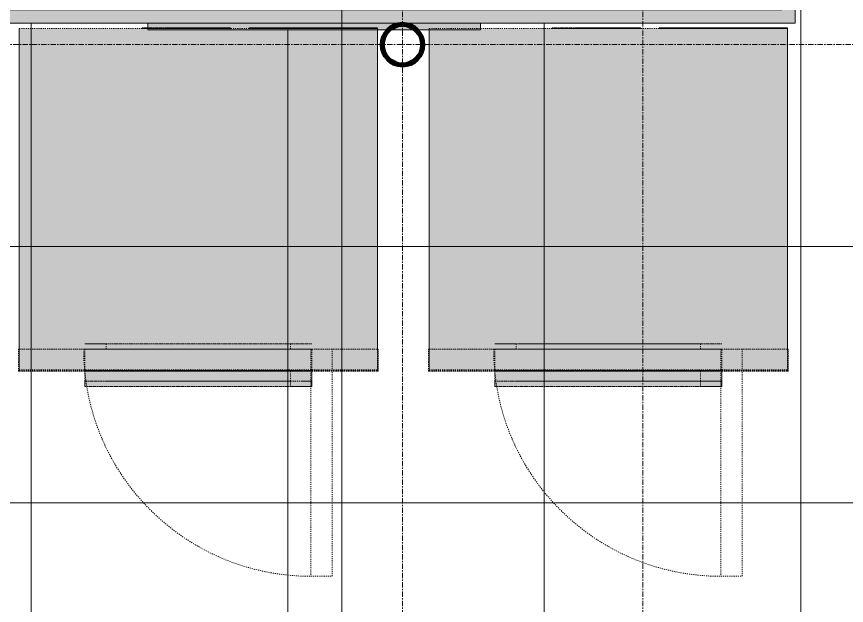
# Model space of a CAD drawing. Header units: inches. Extents: x 12491 to 13453, y 1814 to 2543.
# Drawn here: x 12746.5 to 12824.1, y 2067.9 to 2123 of the extents above; entities that cross this region are included whole.
import ezdxf

# ---------------------------------------------------------------- set-up
doc = ezdxf.new("R2010")
doc.units = ezdxf.units.IN
doc.header["$MEASUREMENT"] = 0
doc.linetypes.add('Dash 1_16_', pattern=[0.125, 0.0625, -0.0625])
doc.linetypes.add('Grid Line 1_2_', pattern=[0.875, 0.5, -0.125, 0.125, -0.125])
for name, color, linetype, lineweight in [('A-CLNG-PATT', 13, 'Continuous', 18), ('G-ANNO-SYMB', 111, 'Continuous', 9), ('I-WALL', 2, 'Continuous', 18), ('M-EQPM-1', 251, 'Dash 1_16_', 18), ('S-BEAM', 12, 'Continuous', 9), ('S-COLS', 52, 'Continuous', 9), ('S-COLS-1', 52, 'Continuous', 60), ('S-GRID-1', 1, 'Grid Line 1_2_', 9)]:
    doc.layers.add(name, color=color, linetype=linetype, lineweight=lineweight)
for name, color, linetype, lineweight, transparency in [('M-EQPM-2', 8, 'Dash 1_16_', 18, 1), ('M-EQPM-3', 10, 'Dash 1_16_', 18, 1), ('M-EQPM-4', 254, 'Dash 1_16_', 18, 1)]:
    doc.layers.add(name, color=color, linetype=linetype, lineweight=lineweight, transparency=transparency)

# ---------------------------------------------------------------- blocks, each defined once
blk = doc.blocks.new('_Commerical Front Washer - MFR35-V15-REFLECTED CEILING PLAN - 1ST FLOOR')
at = {"layer": 'M-EQPM-2'}
for points in [[(5.11, 32), (5.11, 32.063), (-0.89, 32.063), (-0.89, 32), (3.255, 32)], [(6.54, 32), (7.36, 32), (7.36, 32.063), (1.36, 32.063), (1.36, 32), (3.255, 32)], [(13.109, 32), (15.11, 32), (15.11, 32.063), (9.11, 32.063), (9.11, 32), (9.824, 32)], [(19.678, 32), (21.11, 32), (21.11, 32.063), (15.11, 32.063), (15.11, 32), (16.393, 32)]]:
    blk.add_hatch(color=256, dxfattribs=at).paths.add_polyline_path(points, flags=0)
at = {"layer": 'M-EQPM-3'}
for points in [[(16.393, 0), (21.11, 0), (21.11, 32), (-12.39, 32), (-12.39, 0), (13.109, 0)], [(3.255, 2), (14.985, 2), (14.985, 2.5), (-6.265, 2.5), (-6.265, 2), (3.25, 2)], [(14.775, -1), (14.985, -1), (14.985, 2), (-6.265, 2), (-6.265, -1), (14.753, -1)], [(-3.411, -1), (12.985, -1), (12.985, 2), (-4.265, 2), (-4.265, -1), (-4.048, -1)]]:
    blk.add_hatch(color=256, dxfattribs=at).paths.add_polyline_path(points, flags=0)
at = {"layer": 'M-EQPM-4'}
for points in [[(12.956, 2), (12.985, 2), (12.985, 2.5), (-4.265, 2.5), (-4.265, 2), (12.769, 2)], [(14.985, -0.063), (21.174, -0.063), (21.174, 2), (-12.452, 2), (-12.452, -0.063), (14.913, -0.063)], [(16.393, -0.063), (21.11, -0.063), (21.11, 0.062), (-12.39, 0.062), (-12.39, -0.063), (13.109, -0.063)], [(3.255, -1.498), (12.985, -1.498), (12.985, 0), (-6.265, 0), (-6.265, -1.498)], [(-2.379, -0.063), (-2.255, -0.063), (-2.255, 0), (-2.471, 0), (-2.471, -0.063), (-2.383, -0.063)], [(1.077, -0.063), (1.245, -0.063), (1.245, 0), (-2.255, 0), (-2.255, -0.063), (0.618, -0.063)], [(1.309, -0.063), (1.461, -0.063), (1.461, 0), (1.245, 0), (1.245, -0.063)], [(3.761, -0.063), (5.075, -0.063), (5.075, 0), (3.646, 0), (3.646, -0.063)], [(7.349, -0.063), (7.474, -0.063), (7.474, 0), (7.257, 0), (7.257, -0.063), (7.297, -0.063)], [(10.165, -0.063), (10.974, -0.063), (10.974, 0), (7.474, 0), (7.474, -0.063), (9.824, -0.063)], [(11.191, -0.063), (11.191, 0), (10.974, 0), (10.974, -0.063), (11.151, -0.063)], [(12.985, -1.498), (14.985, -1.498), (14.985, 0), (12.985, 0), (12.985, -1.354)]]:
    blk.add_hatch(color=256, dxfattribs=at).paths.add_polyline_path(points, flags=0)
at = {"layer": 'M-EQPM-1'}
for p, q in [((-0.89, 32), (-12.39, 32)), ((-12.39, 32), (-12.39, 2)), ((-12.39, 0), (-12.39, 32)), ((-12.39, 32), (21.11, 32)), ((-0.89, 32.063), (1.36, 32.063)), ((1.36, 32.063), (-0.89, 32.063)), ((-0.89, 32), (-0.89, 32.063)), ((-0.89, 32.063), (-0.89, 32)), ((-0.89, 32), (1.36, 32)), ((1.36, 32), (-0.89, 32)), ((1.36, 32), (-0.89, 32)), ((1.36, 32.063), (5.11, 32.063)), ((5.11, 32.063), (1.36, 32.063)), ((1.36, 32.063), (7.36, 32.063)), ((7.36, 32.063), (1.36, 32.063)), ((1.36, 32), (1.36, 32.063)), ((1.36, 32.063), (1.36, 32)), ((1.36, 32), (5.11, 32)), ((5.11, 32), (1.36, 32)), ((1.36, 32), (7.36, 32)), ((7.36, 32), (1.36, 32)), ((5.11, 32), (1.36, 32)), ((5.11, 32.063), (5.11, 32)), ((5.11, 32.063), (5.11, 32)), ((7.36, 32), (5.11, 32)), ((7.36, 32.063), (7.36, 32)), ((7.36, 32.063), (7.36, 32)), ((9.11, 32), (7.36, 32)), ((9.11, 32.063), (15.11, 32.063)), ((15.11, 32.063), (9.11, 32.063)), ((9.11, 32), (9.11, 32.063)), ((9.11, 32.063), (9.11, 32)), ((9.11, 32), (15.11, 32)), ((15.11, 32), (9.11, 32)), ((21.11, 32), (9.11, 32)), ((15.11, 32.063), (15.11, 32)), ((15.11, 32.063), (15.11, 32)), ((21.11, 32.063), (15.11, 32.063)), ((15.11, 32.063), (21.11, 32.063)), ((15.11, 32.063), (15.11, 32)), ((15.11, 32.063), (15.11, 32)), ((21.11, 32), (15.11, 32)), ((15.11, 32), (21.11, 32)), ((21.11, 32), (21.11, 32.063)), ((21.11, 32.063), (21.11, 32)), ((21.11, 2), (21.11, 32)), ((21.11, 32), (21.11, 0)), ((-4.27, 2.5), (-6.265, 2.5)), ((-6.265, 2.5), (14.985, 2.5)), ((12.99, 2.5), (-4.27, 2.5)), ((-4.265, 2.5), (-4.265, 2)), ((0.618, 2.5), (-4.265, 2.5)), ((-4.265, 2.5), (12.131, 2.5)), ((2.441, 2.5), (0.618, 2.5)), ((12.985, 2.5), (2.441, 2.5)), ((12.131, 2.5), (12.985, 2.5)), ((12.985, 2), (12.985, 2.5)), ((14.985, 2.5), (12.99, 2.5)), ((-12.39, 2), (-12.452, 2)), ((-12.452, 2), (-12.39, 2)), ((-12.452, -0.063), (-12.452, 2)), ((-12.452, -0.063), (-12.452, 2)), ((-6.265, 2), (-12.39, 2)), ((-12.39, 2), (-6.265, 2)), ((-12.39, 2), (-12.39, 0.062)), ((-4.265, 2), (-6.265, 2)), ((-6.265, 2), (-4.265, 2)), ((-6.265, 2), (-6.265, 0.062)), ((-6.265, 2), (-5.346, 2)), ((-4.27, 2), (-6.265, 2)), ((-6.033, 2), (-6.265, 2)), ((-6.265, 2), (-4.27, 2)), ((-4.236, 2), (-6.033, 2)), ((-5.346, 2), (3.25, 2)), ((-2.749, 2), (-4.27, 2)), ((-4.27, 2), (-4.236, 2)), ((3.037, 2), (-4.265, 2)), ((-4.265, 2), (3.243, 2)), ((-1.95, 2), (-4.265, 2)), ((-4.265, 2), (3.25, 2)), ((-4.265, 2), (3.037, 2)), ((3.243, 2), (-4.265, 2)), ((-0.952, 2), (-4.236, 2)), ((-4.236, 2), (-1.984, 2)), ((-1.984, 2), (-2.749, 2)), ((-0.952, 2), (-1.984, 2)), ((-1.984, 2), (7.644, 2)), ((3.043, 2), (-1.95, 2)), ((10.705, 2), (-0.952, 2)), ((5.471, 2), (-0.952, 2)), ((3.243, 2), (3.037, 2)), ((3.037, 2), (3.243, 2)), ((3.25, 2), (3.043, 2)), ((5.684, 2), (3.249, 2)), ((3.249, 2), (9.738, 2)), ((3.249, 2), (5.684, 2)), ((12.985, 2), (3.249, 2)), ((3.25, 2), (14.753, 2)), ((5.678, 2), (3.255, 2)), ((3.255, 2), (12.985, 2)), ((14.985, 2), (5.471, 2)), ((10.671, 2), (5.678, 2)), ((12.985, 2), (5.684, 2)), ((5.684, 2), (8.103, 2)), ((7.644, 2), (10.705, 2)), ((8.103, 2), (12.985, 2)), ((9.738, 2), (12.985, 2)), ((12.985, 2), (10.671, 2)), ((11.47, 2), (10.705, 2)), ((10.705, 2), (11.47, 2)), ((12.99, 2), (11.47, 2)), ((11.47, 2), (12.99, 2)), ((14.985, 2), (12.985, 2)), ((12.985, 2), (14.985, 2)), ((14.985, 2), (12.99, 2)), ((12.99, 2), (14.985, 2)), ((14.753, 2), (14.985, 2)), ((14.886, 2), (14.886, -19.25)), ((16.886, 2), (14.886, 2)), ((21.11, 2), (14.985, 2)), ((14.985, 2), (21.11, 2)), ((14.985, 0.062), (14.985, 2)), ((16.886, -19.25), (16.886, 2)), ((21.174, 2), (21.11, 2)), ((21.11, 2), (21.174, 2)), ((21.11, 0.062), (21.11, 2)), ((21.174, 2), (21.174, -0.063)), ((21.174, -0.063), (21.174, 2)), ((21.11, 0.062), (-12.39, 0.062)), ((-12.39, 0.062), (21.11, 0.062)), ((-12.39, 0.062), (-12.39, 0)), ((-12.39, 0.062), (-12.39, -0.063)), ((-12.39, 0.062), (-12.39, 0)), ((-12.39, 0), (-12.39, -0.063)), ((-12.39, 0), (-6.265, 0)), ((21.11, 0), (-12.39, 0)), ((-6.265, 0.062), (-6.265, -0.063)), ((-6.16, 0), (-6.265, 0)), ((-6.265, 0), (-4.265, 0)), ((-6.265, 0), (-6.265, -0.063)), ((-6.265, 0), (-6.265, -0.063)), ((-6.265, 0), (-4.265, 0)), ((3.25, 0), (-6.16, 0)), ((-4.265, 0), (-4.152, 0)), ((-4.265, 0), (-2.471, 0)), ((-4.152, 0), (3.25, 0)), ((-2.504, 0), (-2.504, -0.063)), ((-2.504, 0), (-2.471, 0)), ((-2.383, 0), (-2.504, 0)), ((-2.471, 0), (-2.383, 0)), ((-2.471, 0), (-2.383, 0)), ((-2.379, 0), (-2.255, 0)), ((-2.255, 0), (-2.379, 0)), ((-2.379, 0), (1.461, 0)), ((-2.255, 0), (1.245, 0)), ((1.245, 0), (-2.255, 0)), ((1.245, 0), (1.461, 0)), ((1.494, 0), (1.245, 0)), ((1.461, 0), (1.494, 0)), ((1.461, 0), (3.25, 0)), ((1.494, -0.063), (1.494, 0)), ((12.985, 0), (3.255, 0)), ((3.255, 0), (12.873, 0)), ((3.646, 0), (5.075, 0)), ((5.075, 0), (3.646, 0)), ((3.646, -0.063), (3.646, 0)), ((3.646, 0), (3.646, -0.063)), ((5.075, 0), (5.075, -0.063)), ((5.075, 0), (5.075, -0.063)), ((5.075, 0), (7.257, 0)), ((7.223, 0), (7.223, -0.063)), ((7.474, 0), (7.223, 0)), ((7.223, 0), (7.257, 0)), ((7.257, 0), (7.474, 0)), ((7.257, 0), (7.474, 0)), ((10.974, 0), (7.495, 0)), ((7.495, 0), (10.974, 0)), ((7.495, 0), (11.099, 0)), ((10.974, 0), (11.039, 0)), ((11.099, 0), (10.974, 0)), ((11.039, 0), (11.099, 0)), ((11.104, 0), (11.191, 0)), ((11.225, 0), (11.104, 0)), ((11.104, 0), (11.191, 0)), ((11.191, 0), (11.225, 0)), ((11.191, 0), (12.985, 0)), ((11.225, -0.063), (11.225, 0)), ((12.873, 0), (12.985, 0)), ((14.753, 0), (12.985, 0)), ((12.985, 0), (14.985, 0)), ((12.985, 0), (12.985, -0.063)), ((12.985, 0), (12.985, -0.063)), ((12.985, 0), (12.985, -0.063)), ((12.985, 0), (12.985, -0.063)), ((12.985, 0), (14.985, 0)), ((14.985, 0), (14.753, 0)), ((14.985, -0.063), (14.985, 0.062)), ((14.985, -0.063), (14.985, 0)), ((14.985, 0), (14.985, -0.063)), ((14.985, 0), (21.11, 0)), ((21.11, -0.063), (21.11, 0.062)), ((21.11, 0.062), (21.11, 0)), ((21.11, 0), (21.11, 0.062)), ((21.11, 0), (21.11, -0.063)), ((-12.39, -0.063), (-12.452, -0.063)), ((-12.452, -0.063), (-12.39, -0.063)), ((21.11, -0.063), (-12.39, -0.063)), ((-12.39, -0.063), (21.11, -0.063)), ((-6.265, -0.063), (-12.39, -0.063)), ((-12.39, -0.063), (-6.265, -0.063)), ((-6.265, -0.063), (-6.265, -1)), ((-6.265, -0.063), (-6.265, -1.498)), ((-4.265, -0.063), (-6.265, -0.063)), ((-6.265, -0.063), (-4.265, -0.063)), ((-6.265, -0.063), (-6.265, -1)), ((-2.471, -0.063), (-4.265, -0.063)), ((-4.265, -0.063), (3.043, -0.063)), ((-2.504, -0.063), (-2.431, -0.063)), ((-2.496, -0.063), (-2.504, -0.063)), ((-2.471, -0.063), (-2.496, -0.063)), ((-2.383, -0.063), (-2.471, -0.063)), ((-2.383, -0.063), (-2.471, -0.063)), ((-2.431, -0.063), (-2.383, -0.063)), ((-2.379, -0.063), (-2.255, -0.063)), ((-2.255, -0.063), (-2.379, -0.063)), ((1.461, -0.063), (-2.379, -0.063)), ((-2.255, -0.063), (1.245, -0.063)), ((1.245, -0.063), (-2.255, -0.063)), ((1.245, -0.063), (1.369, -0.063)), ((1.461, -0.063), (1.245, -0.063)), ((1.369, -0.063), (1.494, -0.063)), ((1.494, -0.063), (1.461, -0.063)), ((3.25, -0.063), (1.461, -0.063)), ((3.043, -0.063), (3.25, -0.063)), ((3.255, 0), (3.646, 0)), ((3.646, -0.063), (3.255, -0.063)), ((3.255, -0.063), (5.678, -0.063)), ((3.646, 0), (5.075, 0)), ((3.646, -0.063), (5.075, -0.063)), ((5.075, -0.063), (3.646, -0.063)), ((5.075, -0.063), (3.646, -0.063)), ((7.257, -0.063), (5.075, -0.063)), ((5.68, -0.063), (12.985, -0.063)), ((7.257, -0.063), (7.223, -0.063)), ((7.223, -0.063), (7.297, -0.063)), ((7.474, -0.063), (7.257, -0.063)), ((11.099, -0.063), (7.257, -0.063)), ((7.297, -0.063), (7.474, -0.063)), ((10.974, -0.063), (7.474, -0.063)), ((7.474, -0.063), (10.974, -0.063)), ((10.974, -0.063), (11.099, -0.063)), ((11.099, -0.063), (10.974, -0.063)), ((11.104, -0.063), (11.191, -0.063)), ((11.191, -0.063), (11.104, -0.063)), ((11.191, -0.063), (11.104, -0.063)), ((11.191, -0.063), (11.225, -0.063)), ((11.225, -0.063), (11.191, -0.063)), ((12.985, -0.063), (11.191, -0.063)), ((12.985, -0.063), (12.985, -1)), ((12.985, -0.063), (12.985, -1)), ((12.985, -0.063), (12.985, -1)), ((12.985, -0.063), (12.985, -1)), ((14.985, -0.063), (12.985, -0.063)), ((12.985, -0.063), (14.985, -0.063)), ((14.985, -1), (14.985, -0.063)), ((14.985, -0.063), (14.985, -1.498)), ((14.985, -1), (14.985, -0.063)), ((21.11, -0.063), (14.985, -0.063)), ((14.985, -0.063), (21.11, -0.063)), ((21.174, -0.063), (21.11, -0.063)), ((21.11, -0.063), (21.174, -0.063)), ((-6.265, -1), (-6.265, -1.498)), ((-4.27, -1), (-6.265, -1)), ((-6.265, -1), (-6.217, -1)), ((12.985, -1.498), (-6.265, -1.498)), ((-6.265, -1.498), (12.985, -1.498)), ((-6.217, -1), (14.753, -1)), ((12.99, -1), (-4.27, -1)), ((-4.206, -1), (-4.265, -1)), ((-4.265, -1), (3.243, -1)), ((3.243, -1), (-4.206, -1)), ((9.738, -1), (3.249, -1)), ((3.249, -1), (12.985, -1)), ((12.926, -1), (9.738, -1)), ((12.985, -1), (12.926, -1)), ((12.985, -1), (12.985, -1.498)), ((12.985, -1), (12.985, -1.498)), ((12.985, -1), (12.985, -1.498)), ((12.985, -1), (12.985, -1.498)), ((14.985, -1.498), (12.985, -1.498)), ((12.985, -1.498), (14.985, -1.498)), ((14.067, -1), (12.99, -1)), ((14.753, -1), (14.067, -1)), ((14.985, -1), (14.753, -1)), ((14.753, -1), (14.985, -1)), ((14.985, -1.498), (14.985, -1)), ((14.886, -19.25), (16.886, -19.25))]:
    blk.add_line(p, q, dxfattribs=at)
blk.add_arc((14.886, 2), 21.25, 180, 270, dxfattribs=at)
blk = doc.blocks.new('Plumbing Bulkhead - EX_ BULKHEAD 2-944437-REFLECTED CEILING PLAN - 1ST FLOOR')
at = {"layer": 'S-BEAM'}
h = blk.add_hatch(color=256, dxfattribs=at)
h.paths.add_polyline_path([(0, 30), (0, 0), (138, 0), (138, 30), (1.116, 30)], flags=0)
h.paths.add_polyline_path([(4.4, 28.75), (136.75, 28.75), (136.75, 1.25), (1.25, 1.25), (1.25, 28.75)], flags=0)
for p, q in [((0, 30), (0, 0)), ((138, 30), (0, 30)), ((138, 30), (138, 0)), ((136.75, 28.75), (1.25, 28.75)), ((1.25, 28.75), (1.25, 1.25)), ((136.75, 1.25), (136.75, 28.75)), ((2.773, 2.619), (2.773, 26.5)), ((2.773, 26.5), (14.923, 26.5)), ((14.923, 26.5), (14.923, 2.619)), ((14.923, 2.619), (2.773, 2.619)), ((1.25, 1.25), (136.75, 1.25)), ((138, 0), (0, 0))]:
    blk.add_line(p, q, dxfattribs=at)
blk = doc.blocks.new('_Commerical Front Washer - MFR35-V26-REFLECTED CEILING PLAN - 1ST FLOOR')
at = {"layer": 'M-EQPM-2'}
for points in [[(5.11, 32), (5.11, 32.063), (-0.89, 32.063), (-0.89, 32), (4.316, 32)], [(4.316, 32), (7.36, 32), (7.36, 32.063), (1.36, 32.063), (1.36, 32)], [(14.169, 32), (15.11, 32), (15.11, 32.063), (9.11, 32.063), (9.11, 32), (10.885, 32)], [(20.738, 32), (21.11, 32), (21.11, 32.063), (15.11, 32.063), (15.11, 32), (17.454, 32)]]:
    blk.add_hatch(color=256, dxfattribs=at).paths.add_polyline_path(points, flags=0)
at = {"layer": 'M-EQPM-3'}
for points in [[(-12.39, 0), (21.11, 0), (21.11, 32), (-12.39, 32), (-12.39, 8.061)], [(-4.236, 2), (14.985, 2), (14.985, 2.5), (-6.265, 2.5), (-6.265, 2), (-4.265, 2)], [(14.775, -1), (14.985, -1), (14.985, 2), (-6.265, 2), (-6.265, -1), (14.753, -1)], [(4.316, -1), (12.985, -1), (12.985, 2), (-4.265, 2), (-4.265, -1), (3.25, -1)]]:
    blk.add_hatch(color=256, dxfattribs=at).paths.add_polyline_path(points, flags=0)
at = {"layer": 'M-EQPM-4'}
for points in [[(-4.048, 2), (12.985, 2), (12.985, 2.5), (-4.265, 2.5), (-4.265, 2), (-4.236, 2)], [(14.985, -0.063), (21.174, -0.063), (21.174, 2), (-12.452, 2), (-12.452, -0.063), (14.913, -0.063)], [(17.454, -0.063), (21.11, -0.063), (21.11, 0.062), (-12.39, 0.062), (-12.39, -0.063), (14.169, -0.063)], [(4.316, -1.498), (12.985, -1.498), (12.985, 0), (-6.265, 0), (-6.265, -1.498)], [(-2.379, -0.063), (-2.255, -0.063), (-2.255, 0), (-2.471, 0), (-2.471, -0.063), (-2.383, -0.063)], [(1.077, -0.063), (1.245, -0.063), (1.245, 0), (-2.255, 0), (-2.253, -0.063), (0.618, -0.063)], [(1.461, -0.063), (1.461, 0), (1.245, 0), (1.245, -0.063), (1.421, -0.063)], [(3.944, -0.063), (5.075, -0.063), (5.075, 0), (3.646, 0), (3.646, -0.063), (3.761, -0.063)], [(7.349, -0.063), (7.474, -0.063), (7.474, 0), (7.257, 0), (7.257, -0.063), (7.297, -0.063)], [(10.908, -0.063), (10.974, -0.063), (10.974, 0), (7.474, 0), (7.474, -0.063), (10.885, -0.063)], [(11.191, -0.063), (11.191, 0), (10.974, 0), (10.974, -0.063), (11.151, -0.063)], [(14.985, -1.498), (14.985, 0), (12.985, 0), (12.985, -1.498)]]:
    blk.add_hatch(color=256, dxfattribs=at).paths.add_polyline_path(points, flags=0)
at = {"layer": 'M-EQPM-1'}
for p, q in [((-0.89, 32), (-12.39, 32)), ((-12.39, 32), (-12.39, 2)), ((-12.39, 0), (-12.39, 32)), ((-12.39, 32), (21.11, 32)), ((-0.89, 32.063), (1.36, 32.063)), ((1.36, 32.063), (-0.89, 32.063)), ((-0.89, 32), (-0.89, 32.063)), ((-0.89, 32.063), (-0.89, 32)), ((-0.89, 32), (1.36, 32)), ((1.36, 32), (-0.89, 32)), ((1.36, 32), (-0.89, 32)), ((1.36, 32.063), (5.11, 32.063)), ((5.11, 32.063), (1.36, 32.063)), ((1.36, 32.063), (7.36, 32.063)), ((7.36, 32.063), (1.36, 32.063)), ((1.36, 32), (1.36, 32.063)), ((1.36, 32.063), (1.36, 32)), ((1.36, 32), (5.11, 32)), ((5.11, 32), (1.36, 32)), ((1.36, 32), (7.36, 32)), ((7.36, 32), (1.36, 32)), ((5.11, 32), (1.36, 32)), ((5.11, 32.063), (5.11, 32)), ((5.11, 32.063), (5.11, 32)), ((7.36, 32), (5.11, 32)), ((7.36, 32.063), (7.36, 32)), ((7.36, 32.063), (7.36, 32)), ((9.11, 32), (7.36, 32)), ((9.11, 32.063), (15.11, 32.063)), ((15.11, 32.063), (9.11, 32.063)), ((9.11, 32), (9.11, 32.063)), ((9.11, 32.063), (9.11, 32)), ((9.11, 32), (15.11, 32)), ((15.11, 32), (9.11, 32)), ((21.11, 32), (9.11, 32)), ((15.11, 32.063), (15.11, 32)), ((15.11, 32.063), (15.11, 32)), ((21.11, 32.063), (15.11, 32.063)), ((15.11, 32.063), (21.11, 32.063)), ((15.11, 32.063), (15.11, 32)), ((15.11, 32.063), (15.11, 32)), ((21.11, 32), (15.11, 32)), ((15.11, 32), (21.11, 32)), ((21.11, 32), (21.11, 32.063)), ((21.11, 32.063), (21.11, 32)), ((21.11, 2), (21.11, 32)), ((21.11, 32), (21.11, 0)), ((-4.27, 2.5), (-6.265, 2.5)), ((-6.265, 2.5), (14.985, 2.5)), ((3.25, 2.5), (-4.27, 2.5)), ((-4.265, 2.5), (-4.265, 2)), ((12.985, 2.5), (-4.265, 2.5)), ((-4.265, 2.5), (-2.383, 2.5)), ((-2.383, 2.5), (-1.017, 2.5)), ((-1.017, 2.5), (0.618, 2.5)), ((0.618, 2.5), (6.28, 2.5)), ((5.471, 2.5), (3.25, 2.5)), ((12.956, 2.5), (5.471, 2.5)), ((6.28, 2.5), (8.103, 2.5)), ((8.103, 2.5), (9.738, 2.5)), ((9.738, 2.5), (12.769, 2.5)), ((12.769, 2.5), (12.985, 2.5)), ((12.99, 2.5), (12.956, 2.5)), ((12.985, 2), (12.985, 2.5)), ((14.985, 2.5), (12.99, 2.5)), ((-12.39, 2), (-12.452, 2)), ((-12.452, 2), (-12.39, 2)), ((-12.452, -0.063), (-12.452, 2)), ((-12.452, -0.063), (-12.452, 2)), ((-6.265, 2), (-12.39, 2)), ((-12.39, 2), (-6.265, 2)), ((-12.39, 2), (-12.39, 0.062)), ((-4.265, 2), (-6.265, 2)), ((-6.265, 2), (-4.265, 2)), ((-6.265, 2), (-6.265, 0.062)), ((-6.265, 2), (14.985, 2)), ((-4.27, 2), (-6.265, 2)), ((14.985, 2), (-6.265, 2)), ((-6.265, 2), (-4.27, 2)), ((-1.984, 2), (-4.27, 2)), ((-4.27, 2), (-1.984, 2)), ((3.037, 2), (-4.265, 2)), ((-4.265, 2), (-2.383, 2)), ((-1.95, 2), (-4.265, 2)), ((-4.265, 2), (12.985, 2)), ((-4.265, 2), (-3.411, 2)), ((-2.383, 2), (-4.265, 2)), ((-3.411, 2), (0.618, 2)), ((-2.383, 2), (-1.017, 2)), ((8.103, 2), (-2.383, 2)), ((10.705, 2), (-1.984, 2)), ((-1.984, 2), (10.705, 2)), ((3.043, 2), (-1.95, 2)), ((-1.017, 2), (12.985, 2)), ((0.618, 2), (3.037, 2)), ((5.684, 2), (3.037, 2)), ((3.037, 2), (5.684, 2)), ((5.678, 2), (3.043, 2)), ((10.671, 2), (5.678, 2)), ((12.985, 2), (5.684, 2)), ((5.684, 2), (12.985, 2)), ((9.738, 2), (8.103, 2)), ((11.104, 2), (9.738, 2)), ((12.985, 2), (10.671, 2)), ((12.956, 2), (10.705, 2)), ((10.705, 2), (12.99, 2)), ((12.985, 2), (11.104, 2)), ((12.99, 2), (12.956, 2)), ((14.985, 2), (12.985, 2)), ((12.985, 2), (14.985, 2)), ((14.985, 2), (12.99, 2)), ((12.99, 2), (14.067, 2)), ((14.067, 2), (14.753, 2)), ((14.753, 2), (14.985, 2)), ((14.886, 2), (14.886, -19.25)), ((16.886, 2), (14.886, 2)), ((21.11, 2), (14.985, 2)), ((14.985, 2), (21.11, 2)), ((14.985, 0.062), (14.985, 2)), ((16.886, -19.25), (16.886, 2)), ((21.174, 2), (21.11, 2)), ((21.11, 2), (21.174, 2)), ((21.11, 0.062), (21.11, 2)), ((21.174, 2), (21.174, -0.063)), ((21.174, -0.063), (21.174, 2)), ((21.11, 0.062), (-12.39, 0.062)), ((-12.39, 0.062), (21.11, 0.062)), ((-12.39, 0.062), (-12.39, 0)), ((-12.39, 0.062), (-12.39, -0.063)), ((-12.39, 0.062), (-12.39, 0)), ((-12.39, 0), (-12.39, -0.063)), ((-12.39, 0), (-6.265, 0)), ((21.11, 0), (-12.39, 0)), ((-6.265, 0.062), (-6.265, -0.063)), ((-6.16, 0), (-6.265, 0)), ((-6.265, 0), (-4.265, 0)), ((-6.265, 0), (-6.265, -0.063)), ((-6.265, 0), (-6.265, -0.063)), ((-6.265, 0), (-4.265, 0)), ((10.871, 0), (-6.16, 0)), ((-4.265, 0), (-4.152, 0)), ((-4.265, 0), (-2.471, 0)), ((-4.152, 0), (10.871, 0)), ((-2.504, 0), (-2.504, -0.063)), ((-2.504, 0), (-2.471, 0)), ((-2.431, 0), (-2.504, 0)), ((-2.471, 0), (-2.383, 0)), ((-2.471, 0), (-2.383, 0)), ((-2.383, 0), (-2.431, 0)), ((-2.379, 0), (-2.255, 0)), ((-2.255, 0), (-2.379, 0)), ((-2.379, 0), (-2.255, 0)), ((-2.255, 0), (-2.253, 0)), ((1.245, 0), (-2.255, 0)), ((-2.253, 0), (1.245, 0)), ((-2.253, 0), (1.461, 0)), ((1.245, 0), (1.461, 0)), ((1.494, 0), (1.245, 0)), ((1.461, 0), (1.486, 0)), ((1.461, 0), (3.646, 0)), ((1.486, 0), (1.494, 0)), ((1.494, -0.063), (1.494, 0)), ((3.646, 0), (5.075, 0)), ((5.075, 0), (3.646, 0)), ((3.646, -0.063), (3.646, 0)), ((3.646, 0), (3.646, -0.063)), ((5.075, 0), (5.075, -0.063)), ((5.075, 0), (5.075, -0.063)), ((5.075, 0), (7.257, 0)), ((7.223, 0), (7.223, -0.063)), ((7.257, 0), (7.223, 0)), ((7.223, 0), (7.232, 0)), ((7.232, 0), (7.257, 0)), ((7.474, 0), (7.257, 0)), ((7.257, 0), (7.409, 0)), ((7.257, 0), (7.474, 0)), ((7.409, 0), (7.474, 0)), ((10.871, 0), (7.495, 0)), ((7.495, 0), (10.871, 0)), ((7.495, 0), (10.871, 0)), ((12.985, 0), (10.885, 0)), ((10.885, 0), (12.873, 0)), ((10.974, 0), (10.885, 0)), ((10.885, 0), (10.974, 0)), ((10.885, 0), (11.099, 0)), ((10.974, 0), (11.099, 0)), ((11.099, 0), (10.974, 0)), ((11.104, 0), (11.191, 0)), ((11.216, 0), (11.104, 0)), ((11.104, 0), (11.191, 0)), ((11.191, 0), (11.225, 0)), ((11.191, 0), (12.985, 0)), ((11.225, 0), (11.216, 0)), ((11.225, -0.063), (11.225, 0)), ((12.873, 0), (12.985, 0)), ((14.753, 0), (12.985, 0)), ((12.985, 0), (14.985, 0)), ((12.985, 0), (12.985, -0.063)), ((12.985, 0), (12.985, -0.063)), ((12.985, 0), (12.985, -0.063)), ((12.985, 0), (12.985, -0.063)), ((12.985, 0), (14.985, 0)), ((14.985, 0), (14.753, 0)), ((14.985, -0.063), (14.985, 0.062)), ((14.985, -0.063), (14.985, 0)), ((14.985, 0), (14.985, -0.063)), ((14.985, 0), (21.11, 0)), ((21.11, -0.063), (21.11, 0.062)), ((21.11, 0.062), (21.11, 0)), ((21.11, 0), (21.11, 0.062)), ((21.11, 0), (21.11, -0.063)), ((-12.39, -0.063), (-12.452, -0.063)), ((-12.452, -0.063), (-12.39, -0.063)), ((21.11, -0.063), (-12.39, -0.063)), ((-12.39, -0.063), (21.11, -0.063)), ((-6.265, -0.063), (-12.39, -0.063)), ((-12.39, -0.063), (-6.265, -0.063)), ((-6.265, -0.063), (-6.265, -1)), ((-6.265, -0.063), (-6.265, -1.498)), ((-4.265, -0.063), (-6.265, -0.063)), ((-6.265, -0.063), (-4.265, -0.063)), ((-6.265, -0.063), (-6.265, -1)), ((-2.471, -0.063), (-4.265, -0.063)), ((-4.265, -0.063), (3.043, -0.063)), ((-2.504, -0.063), (-2.383, -0.063)), ((-2.471, -0.063), (-2.504, -0.063)), ((-2.383, -0.063), (-2.471, -0.063)), ((-2.383, -0.063), (-2.471, -0.063)), ((-2.379, -0.063), (-2.255, -0.063)), ((-2.255, -0.063), (-2.379, -0.063)), ((-2.255, -0.063), (-2.379, -0.063)), ((-2.255, -0.063), (1.245, -0.063)), ((-2.253, -0.063), (-2.255, -0.063)), ((1.245, -0.063), (-2.253, -0.063)), ((1.461, -0.063), (-2.253, -0.063)), ((1.245, -0.063), (1.461, -0.063)), ((1.461, -0.063), (1.245, -0.063)), ((1.461, -0.063), (1.494, -0.063)), ((1.494, -0.063), (1.461, -0.063)), ((3.646, -0.063), (1.461, -0.063)), ((3.043, -0.063), (5.678, -0.063)), ((3.646, 0), (5.075, 0)), ((3.646, -0.063), (5.075, -0.063)), ((5.075, -0.063), (3.646, -0.063)), ((5.075, -0.063), (3.646, -0.063)), ((7.257, -0.063), (5.075, -0.063)), ((5.68, -0.063), (12.985, -0.063)), ((7.257, -0.063), (7.223, -0.063)), ((7.223, -0.063), (7.474, -0.063)), ((7.297, -0.063), (7.257, -0.063)), ((11.099, -0.063), (7.257, -0.063)), ((7.474, -0.063), (7.297, -0.063)), ((10.974, -0.063), (7.474, -0.063)), ((7.474, -0.063), (10.974, -0.063)), ((10.974, -0.063), (11.099, -0.063)), ((11.099, -0.063), (10.974, -0.063)), ((11.104, -0.063), (11.225, -0.063)), ((11.191, -0.063), (11.104, -0.063)), ((11.191, -0.063), (11.104, -0.063)), ((11.225, -0.063), (11.191, -0.063)), ((12.985, -0.063), (11.191, -0.063)), ((12.985, -0.063), (12.985, -1)), ((12.985, -0.063), (12.985, -1)), ((12.985, -0.063), (12.985, -1)), ((12.985, -0.063), (12.985, -1)), ((14.985, -0.063), (12.985, -0.063)), ((12.985, -0.063), (14.985, -0.063)), ((14.985, -1), (14.985, -0.063)), ((14.985, -0.063), (14.985, -1.498)), ((14.985, -1), (14.985, -0.063)), ((21.11, -0.063), (14.985, -0.063)), ((14.985, -0.063), (21.11, -0.063)), ((21.174, -0.063), (21.11, -0.063)), ((21.11, -0.063), (21.174, -0.063)), ((-6.265, -1), (-6.265, -1.498)), ((-5.346, -1), (-6.265, -1)), ((-6.265, -1), (-6.217, -1)), ((12.985, -1.498), (-6.265, -1.498)), ((-6.265, -1.498), (12.985, -1.498)), ((-6.217, -1), (14.753, -1)), ((-4.27, -1), (-5.346, -1)), ((-4.236, -1), (-4.27, -1)), ((-4.206, -1), (-4.265, -1)), ((-4.265, -1), (-2.383, -1)), ((12.956, -1), (-4.236, -1)), ((12.926, -1), (-4.206, -1)), ((-2.383, -1), (12.131, -1)), ((12.131, -1), (12.985, -1)), ((12.985, -1), (12.926, -1)), ((12.99, -1), (12.956, -1)), ((12.985, -1), (12.985, -1.498)), ((12.985, -1), (12.985, -1.498)), ((12.985, -1), (12.985, -1.498)), ((12.985, -1), (12.985, -1.498)), ((14.985, -1.498), (12.985, -1.498)), ((12.985, -1.498), (14.985, -1.498)), ((14.985, -1), (12.99, -1)), ((14.753, -1), (14.985, -1)), ((14.985, -1.498), (14.985, -1)), ((14.886, -19.25), (16.886, -19.25))]:
    blk.add_line(p, q, dxfattribs=at)
blk.add_arc((14.886, 2), 21.25, 180, 270, dxfattribs=at)

msp = doc.modelspace()

# ---------------------------------------------------------------- hatches: boundary and pattern name
at = {"layer": 'A-CLNG-PATT'}
h = msp.add_hatch(dxfattribs=at)
h.set_pattern_fill('FP_4', color=256, style=0, pattern_type=2)
h.set_pattern_definition([(0, (12963.812, 2149.463), (0, -24), []), (270, (12963.812, 2149.463), (-24, -1e-15), [])])
h.paths.add_polyline_path([(12680.824, 1957.463), (12827.129, 1957.463), (12827.129, 2029.463), (13270.879, 2029.463), (13270.879, 2019.713), (13311.562, 2019.713), (13311.562, 2276.463), (12959.094, 2276.463), (12959.094, 2276.338), (12946.198, 2276.338), (12946.198, 2274.74), (12633.825, 2274.74), (12633.825, 2228.093), (12616.062, 2228.093), (12616.062, 2148.237), (12633.825, 2148.237), (12633.825, 2107.274), (12616.062, 2107.274), (12616.062, 1957.463), (12667.264, 1957.463)], flags=0)
h.paths.add_polyline_path([(12831.254, 1957.463), (13311.562, 1957.463), (13311.562, 2015.588), (13266.754, 2015.588), (13266.754, 2025.338), (12831.254, 2025.338), (12831.254, 1959.838)], flags=0)
h.paths.add_polyline_path([(13205.771, 2080.655), (13198.432, 2080.655), (13198.432, 2234.655), (13212.932, 2234.655), (13212.932, 2080.655), (13209.056, 2080.655)], flags=0)
h.paths.add_polyline_path([(13199.682, 2081.905), (13211.682, 2081.905), (13211.682, 2098.563), (13199.682, 2098.563), (13199.682, 2083.801)], flags=0)
h.paths.add_polyline_path([(13205.771, 2083.428), (13201.932, 2083.428), (13201.932, 2095.578), (13210.313, 2095.578), (13210.313, 2083.428), (13209.056, 2083.428)], flags=0)
h.paths.add_polyline_path([(13202.557, 2102.688), (13208.807, 2102.688), (13208.807, 2124.607), (13202.557, 2124.607), (13202.557, 2107.339)], flags=0)
h.paths.add_polyline_path([(12959.062, 2118.413), (12958.617, 2118.413), (12957.805, 2118.812), (12957.261, 2119.495), (12957.062, 2120.362), (12957.282, 2121.257), (12957.816, 2121.926), (12958.617, 2122.312), (12959.508, 2122.312), (12960.32, 2121.913), (12960.864, 2121.23), (12961.062, 2120.362), (12960.843, 2119.467), (12960.309, 2118.799), (12959.508, 2118.413), (12959.432, 2118.413)], flags=0)
h.paths.add_polyline_path([(12782.117, 2118.413), (12781.305, 2118.812), (12780.761, 2119.495), (12780.562, 2120.362), (12780.782, 2121.257), (12781.165, 2121.737), (12758.75, 2121.737), (12758.75, 2122.362), (12681.312, 2122.362), (12681.312, 2152.362), (12758.75, 2152.362), (12758.75, 2152.987), (12789.875, 2152.987), (12789.875, 2152.362), (12819.312, 2152.362), (12819.312, 2122.362), (12789.875, 2122.362), (12789.875, 2121.737), (12783.96, 2121.737), (12784.364, 2121.23), (12784.562, 2120.362), (12784.343, 2119.467), (12783.809, 2118.799), (12783.008, 2118.413), (12782.562, 2118.413)], flags=0)
h.paths.add_polyline_path([(13135.758, 2118.413), (13134.867, 2118.413), (13134.055, 2118.812), (13133.511, 2119.495), (13133.312, 2120.362), (13133.532, 2121.257), (13134.066, 2121.926), (13134.867, 2122.312), (13135.758, 2122.312), (13136.57, 2121.913), (13137.114, 2121.23), (13137.312, 2120.362), (13137.093, 2119.467), (13136.559, 2118.799), (13136.089, 2118.572)], flags=0)
h.paths.add_polyline_path([(12782.562, 2118.572), (12783.457, 2118.812), (12784.12, 2119.495), (12784.352, 2120.362), (12784.113, 2121.257), (12783.633, 2121.737), (12781.492, 2121.737), (12781.005, 2121.23), (12780.772, 2120.362), (12781.012, 2119.467), (12781.667, 2118.812), (12782.117, 2118.692)], flags=0)
h.paths.add_polyline_path([(12959.062, 2118.572), (12959.957, 2118.812), (12960.62, 2119.495), (12960.852, 2120.362), (12960.613, 2121.257), (12959.957, 2121.913), (12959.062, 2122.152), (12958.167, 2121.913), (12957.505, 2121.23), (12957.272, 2120.362), (12957.512, 2119.467), (12958.167, 2118.812), (12958.617, 2118.692)], flags=0)
h.paths.add_polyline_path([(13135.312, 2118.572), (13136.207, 2118.812), (13136.87, 2119.495), (13137.102, 2120.362), (13136.863, 2121.257), (13136.207, 2121.913), (13135.312, 2122.152), (13134.417, 2121.913), (13133.755, 2121.23), (13133.522, 2120.362), (13133.762, 2119.467), (13134.417, 2118.812), (13134.867, 2118.692)], flags=0)
h.paths.add_polyline_path([(12742.653, 2123.612), (12758.75, 2123.612), (12758.75, 2151.112), (12682.562, 2151.112), (12682.562, 2123.612), (12739.368, 2123.612)], flags=0)
h.paths.add_polyline_path([(12818.062, 2123.612), (12818.062, 2151.112), (12789.875, 2151.112), (12789.875, 2123.612), (12814.912, 2123.612)], flags=0)
h.paths.add_polyline_path([(12772.213, 2125.862), (12785.75, 2125.862), (12785.75, 2148.862), (12762.875, 2148.862), (12762.875, 2125.862), (12768.929, 2125.862)], flags=0)
h.paths.add_polyline_path([(12808.343, 2125.862), (12804.39, 2125.862), (12804.39, 2149.744), (12816.54, 2149.744), (12816.54, 2125.862), (12811.628, 2125.862)], flags=0)
h.paths.add_polyline_path([(13199.682, 2128.732), (13211.682, 2128.732), (13211.682, 2233.405), (13199.682, 2233.405), (13199.682, 2130.877)], flags=0)
h.paths.add_polyline_path([(13077.562, 2134.463), (13028.562, 2134.463), (13028.562, 2187.203), (12908.266, 2187.203), (12908.266, 2201.703), (13028.562, 2201.703), (13028.562, 2207.463), (13077.562, 2207.463), (13077.562, 2201.703), (13081.266, 2201.703), (13081.266, 2187.203), (13077.562, 2187.203), (13077.562, 2154.416)], flags=0)
h.paths.add_polyline_path([(12926.586, 2188.453), (12960.266, 2188.453), (12960.266, 2200.453), (12909.516, 2200.453), (12909.516, 2188.453), (12920.017, 2188.453)], flags=0)
h.paths.add_polyline_path([(13077.562, 2188.453), (13080.016, 2188.453), (13080.016, 2200.453), (13077.562, 2200.453), (13077.562, 2199.084), (13078.493, 2199.084), (13078.493, 2190.703), (13077.562, 2190.703)], flags=0)
h.paths.add_polyline_path([(13011.984, 2191.328), (13024.437, 2191.328), (13024.437, 2197.078), (12964.391, 2197.078), (12964.391, 2191.328), (13005.415, 2191.328)], flags=0)
at = {"layer": 'I-WALL'}
h = msp.add_hatch(color=256, dxfattribs=at)
h.paths.add_polyline_path([(12759.075, 2121.737), (12762.875, 2121.737), (12762.875, 2122.362), (12758.75, 2122.362), (12758.75, 2121.737)], flags=0)
h.paths.add_polyline_path([(12758.75, 2123.612), (12762.875, 2123.612), (12762.875, 2151.112), (12758.75, 2151.112), (12758.75, 2123.816)], flags=0)
h.paths.add_polyline_path([(12760.634, 2152.362), (12762.875, 2152.362), (12762.875, 2152.987), (12758.75, 2152.987), (12758.75, 2152.362), (12759.375, 2152.362)], flags=0)
h = msp.add_hatch(color=256, dxfattribs=at)
h.paths.add_polyline_path([(12762.875, 2121.737), (12781.165, 2121.737), (12781.316, 2121.926), (12782.117, 2122.312), (12783.008, 2122.312), (12783.82, 2121.913), (12783.96, 2121.737), (12789.875, 2121.737), (12789.875, 2122.362), (12762.875, 2122.362), (12762.875, 2121.862)], flags=0)
h.paths.add_polyline_path([(12782.067, 2121.737), (12783.633, 2121.737), (12783.457, 2121.913), (12782.562, 2122.152), (12781.667, 2121.913), (12781.492, 2121.737), (12781.667, 2121.737)], flags=0)
h.paths.add_polyline_path([(12772.213, 2123.612), (12789.875, 2123.612), (12789.875, 2125.862), (12762.875, 2125.862), (12762.875, 2123.612), (12768.929, 2123.612)], flags=0)
at = {"layer": 'S-COLS'}
h = msp.add_hatch(dxfattribs=at)
h.set_pattern_fill('FP_6', color=256, style=0, pattern_type=2)
h.set_pattern_definition([(45, (0, 0), (-4.7517576, 4.7517576), []), (45, (0, 7.2), (-4.7517576, 4.7517576), [])])
h.paths.add_polyline_path([(12782.117, 2118.413), (12783.008, 2118.413), (12783.809, 2118.799), (12784.364, 2119.495), (12784.562, 2120.362), (12784.364, 2121.23), (12783.809, 2121.926), (12783.008, 2122.312), (12782.117, 2122.312), (12781.316, 2121.926), (12780.761, 2121.23), (12780.562, 2120.362), (12780.761, 2119.495), (12781.316, 2118.799), (12782.067, 2118.437)], flags=0)
h.paths.add_polyline_path([(12782.562, 2118.572), (12781.667, 2118.812), (12781.012, 2119.467), (12780.772, 2120.362), (12781.012, 2121.257), (12781.667, 2121.913), (12782.562, 2122.152), (12783.457, 2121.913), (12784.113, 2121.257), (12784.352, 2120.362), (12784.113, 2119.467), (12783.457, 2118.812)], flags=0)

# ---------------------------------------------------------------- linework, layer by layer
at = {"layer": 'G-ANNO-SYMB'}
msp.add_line((12776.889, 2493.344), (12776.889, 1842.817), dxfattribs=at)
at = {"layer": 'I-WALL'}
for p, q in [((12758.75, 2122.362), (12758.75, 2121.737)), ((12789.875, 2122.362), (12789.875, 2121.737)), ((12758.75, 2121.737), (12781.165, 2121.737)), ((12781.492, 2121.737), (12783.633, 2121.737)), ((12783.96, 2121.737), (12789.875, 2121.737))]:
    msp.add_line(p, q, dxfattribs=at)
at = {"layer": 'S-COLS-1'}
for radius, start, end in [(2, 0, 180), (1.79, 0, 180), (2, 180, 0), (1.79, 180, 0)]:
    msp.add_arc((12782.562, 2120.362), radius, start, end, dxfattribs=at)
at = {"layer": 'S-GRID-1'}
for p, q in [((12782.562, 1849.931), (12782.562, 2518.327)), ((12805.062, 1849.931), (12805.062, 2518.327)), ((12490.646, 2120.362), (13428.193, 2120.362))]:
    msp.add_line(p, q, dxfattribs=at)

# ---------------------------------------------------------------- block references
at = {"layer": 'M-EQPM-1'}
for name, p in [('_Commerical Front Washer - MFR35-V15-REFLECTED CEILING PLAN - 1ST FLOOR', (12759.105, 2089.862)), ('_Commerical Front Washer - MFR35-V26-REFLECTED CEILING PLAN - 1ST FLOOR', (12797.458, 2089.862))]:
    msp.add_blockref(name, p, dxfattribs=at)
at = {"layer": 'S-BEAM', "rotation": 180}
msp.add_blockref('Plumbing Bulkhead - EX_ BULKHEAD 2-944437-REFLECTED CEILING PLAN - 1ST FLOOR', (12819.312, 2152.362), dxfattribs=at)

doc.saveas('drawing.dxf')
